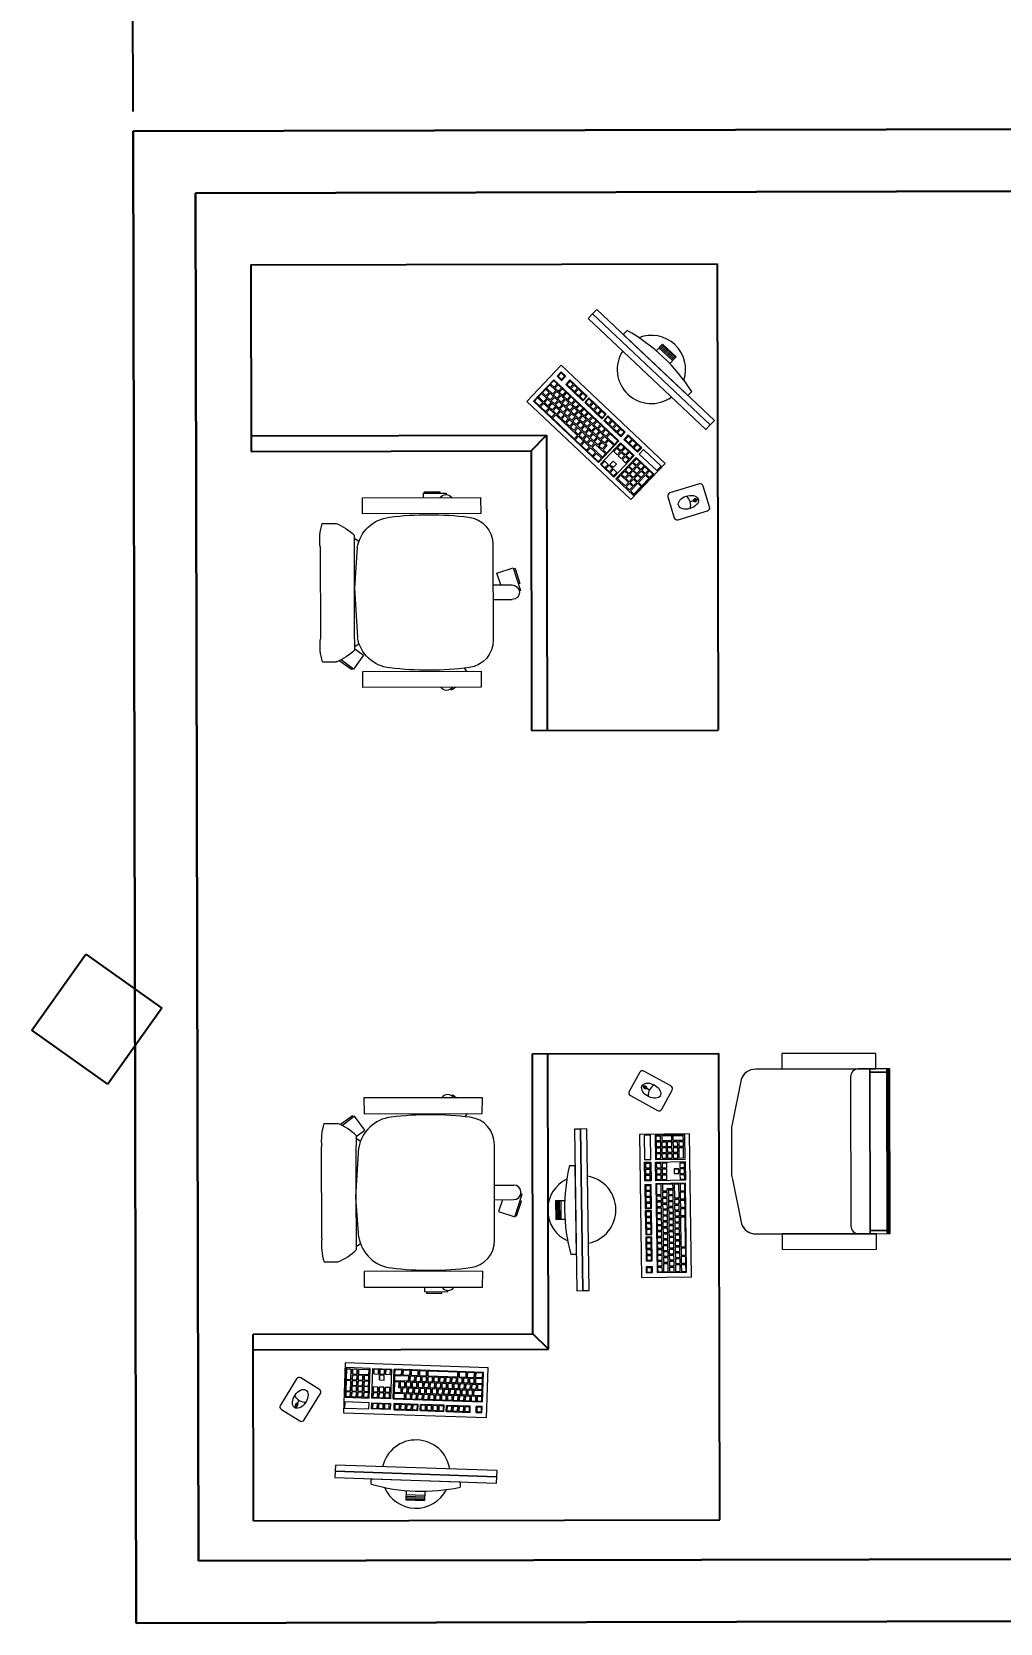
# Model space of a CAD drawing. Header units: metres. Extents: x 141303 to 146299, y 125960 to 127091.
# Drawn here: x 144890.85 to 144893.96, y 126062.85 to 126067.97 of the extents above; entities that cross this region are included whole.
import ezdxf

# ---------------------------------------------------------------- set-up
doc = ezdxf.new("R2010")
doc.units = ezdxf.units.M
doc.header["$MEASUREMENT"] = 0
doc.layers.add('DIMENSION', color=50, linetype='Continuous')
doc.layers.add('FURNITURE', color=6, linetype='Continuous')
doc.layers.add('new column', color=4, linetype='Continuous', lineweight=25)
doc.layers.add('NVMI_WALL', color=7, linetype='Continuous', lineweight=30)
doc.layers.get('0').off()
doc.styles.get("Standard").update_dxf_attribs({"font": 'arial.ttf'})
doc.dimstyles.get("Standard").update_dxf_attribs({"dimtxt": 0.18, "dimasz": 0.18, "dimexe": 0.18, "dimexo": 0.0625, "dimgap": 0.09, "dimtad": 0, "dimtih": 1, "dimtoh": 1, "dimdec": 4, "dimzin": 0, "dimdsep": 46, "dimtxsty": 'Standard', "dimcen": 0.09, "dimadec": 0, "dimazin": 0, "dimtfac": 1, "dimtdec": 4, "dimtofl": 0, "dimtmove": 0, "dimatfit": 3, "dimfxl": 1, "dimtolj": 1, "dimtzin": 0, "dimarcsym": 0})

# ---------------------------------------------------------------- blocks, each defined once
blk = doc.blocks.new('C03_MOB-EQUIP HOSP MI-CG$0$006_URGENCIAS & TOCOCIRUGÍA$0$MOB32')
at = {"lineweight": 0}
for p, q in [((494695.8746, 2134831.1346, 0.0432), (494695.874, 2134831.0838, 0.0432)), ((494696.2546, 2134831.1345, 0.0432), (494695.8746, 2134831.1346, 0.0432)), ((494696.2546, 2134831.0837, 0.0432), (494696.2546, 2134831.1345, 0.0432)), ((494695.874, 2134831.0838, 0.0432), (494696.2546, 2134831.0837, 0.0432)), ((494695.8356, 2134830.9834, 0.0432), (494695.8354, 2134830.6768, 0.0432)), ((494696.2718, 2134830.9747, 0.0432), (494696.2811, 2134830.8444, 0.0432)), ((494696.2811, 2134830.8444, 0.0432), (494696.2717, 2134830.6851, 0.0432)), ((494695.8743, 2134830.5762, 0.0432), (494695.8737, 2134830.5254, 0.0432)), ((494696.2544, 2134830.576, 0.0432), (494695.8743, 2134830.5762, 0.0432)), ((494696.2544, 2134830.5252, 0.0432), (494696.2544, 2134830.576, 0.0432)), ((494695.8737, 2134830.5254, 0.0432), (494696.2544, 2134830.5252, 0.0432))]:
    blk.add_line(p, q, dxfattribs=at)
at = {"lineweight": 0, "ltscale": 15}
for p, q in [((494695.9857, 2134831.149, 0.0432), (494695.9857, 2134831.145, 0.0432)), ((494696.0597, 2134831.149, 0.0432), (494695.9857, 2134831.149, 0.0432)), ((494696.0052, 2134831.154, 0.0432), (494696.0052, 2134831.149, 0.0432)), ((494696.0552, 2134831.154, 0.0432), (494696.0052, 2134831.154, 0.0432)), ((494696.0552, 2134831.149, 0.0432), (494696.0552, 2134831.154, 0.0432)), ((494696.0597, 2134831.149, 0.0432), (494696.0597, 2134831.1346, 0.0432)), ((494696.384, 2134831.0525, 0.0432), (494696.3391, 2134831.0526, 0.0432)), ((494696.2666, 2134830.9942, 0.0432), (494696.2804, 2134831.0043, 0.0432)), ((494696.3909, 2134830.9777, 0.0432), (494696.3908, 2134830.6819, 0.0432)), ((494695.7705, 2134830.9089, 0.0432), (494695.7468, 2134830.8359, 0.0432)), ((494695.7644, 2134830.9063, 0.0432), (494695.7489, 2134830.8587, 0.0432)), ((494695.7644, 2134830.9063, 0.0432), (494695.7691, 2134830.9047, 0.0432)), ((494695.8228, 2134830.8919, 0.0432), (494695.7705, 2134830.9089, 0.0432)), ((494695.8103, 2134830.8536, 0.0432), (494695.8228, 2134830.8919, 0.0432)), ((494695.7468, 2134830.8359, 0.0432), (494695.7507, 2134830.8348, 0.0432)), ((494695.7489, 2134830.8587, 0.0432), (494695.7537, 2134830.8571, 0.0432)), ((494695.8355, 2134830.8536, 0.0432), (494695.7738, 2134830.8536, 0.0432)), ((494695.8355, 2134830.8066, 0.0432), (494695.7737, 2134830.8066, 0.0432)), ((494696.2802, 2134830.6489, 0.0432), (494696.2522, 2134830.6285, 0.0432)), ((494696.2522, 2134830.6285, 0.0432), (494696.2845, 2134830.584, 0.0432)), ((494696.2664, 2134830.6655, 0.0432), (494696.2802, 2134830.6555, 0.0432)), ((494695.9288, 2134830.5864, 0.0432), (494695.9214, 2134830.5762, 0.0432)), ((494696.2845, 2134830.584, 0.0432), (494696.3236, 2134830.6141, 0.0432)), ((494696.288, 2134830.5867, 0.0432), (494696.291, 2134830.5826, 0.0432)), ((494696.291, 2134830.5826, 0.0432), (494696.3314, 2134830.6119, 0.0432)), ((494696.3837, 2134830.6071, 0.0432), (494696.3389, 2134830.6071, 0.0432)), ((494695.9692, 2134830.5163, 0.0432), (494695.9568, 2134830.5253, 0.0432)), ((494695.9716, 2134830.5195, 0.0432), (494695.9692, 2134830.5163, 0.0432))]:
    blk.add_line(p, q, dxfattribs=at)
for centre, radius, start, end in [((494695.9857, 2134831.1215, 0.0432), 0.0235, 33.8153, 146.1313), ((494696.4031, 2134830.8906, 0.0432), 0.1742, 111.5435, 134.8297), ((494696.2056, 2134830.9982, 0.0432), 0.1865, 353.6723, 16.9392), ((494676.0509, 2134830.8393, 0.0432), 20.2301, 359.4516, 0.49507), ((494695.7738, 2134830.8301, 0.0432), 0.0235, 89.9733, 269.9733), ((494696.2058, 2134830.6615, 0.0432), 0.1861, 342.9918, 6.275), ((494696.403, 2134830.7691, 0.0432), 0.1742, 225.1169, 248.4032), ((494695.9854, 2134830.5385, 0.0432), 0.0235, 214.0889, 325.8578)]:
    blk.add_arc(centre, radius, start, end, dxfattribs=at)
at = {"lineweight": 0}
for centre, radius, start, end in [((494696.0426, 2134830.0725, 0.0432), 1.0077, 82.874, 97.3738), ((494695.9235, 2134830.9845, 0.0432), 0.0879, 96.6385, 180.7086), ((494696.1542, 2134830.9536, 0.0432), 0.1195, 10.1305, 83.5543), ((494695.9233, 2134830.6756, 0.0432), 0.0879, 179.238, 263.3082), ((494696.1541, 2134830.7062, 0.0432), 0.1195, 276.3923, 349.8161), ((494696.0433, 2134831.5875, 0.0432), 1.0077, 262.5729, 277.0726)]:
    blk.add_arc(centre, radius, start, end, dxfattribs=at)
blk = doc.blocks.new('C03_MOB-EQUIP HOSP MI-CG$0$006_URGENCIAS & TOCOCIRUGÍA$0$016_GOBIERNO$0$GOBIERNO_ V05 - 2205 29$0$02.-PLANTA BAJA GENERAL$0$XR-PLANTA BAJA$0$18360311')
at = {"lineweight": 0}
blk.add_lwpolyline([(-0.265, -0.0447), (-0.315, -0.0447), (-0.315, -0.3475), (-0.265, -0.3475), (-0.265, -0.4317, 0.153193), (-0.256, -0.4602, 0.153193), (-0.2324, -0.4786), (-0.0884, -0.5069, 0.044367), (-0.0799, -0.5092, 0.044367), (-0.071, -0.51), (0.071, -0.51, 0.044367), (0.0799, -0.5092, 0.044367), (0.0884, -0.5069), (0.2324, -0.4786), (0.2324, -0.4786, 0.109125), (0.2505, -0.4669, 0.197851), (0.265, -0.4317), (0.265, -0.3475), (0.315, -0.3475), (0.315, -0.0447), (0.265, -0.0447), (0.265, 0), (-0.265, 0), (-0.265, -0.0447)], format="xyb", dxfattribs=at)
for points in [[(0.265, 0), (-0.265, 0), (-0.265, -0.005), (0.265, -0.005)], [(-0.265, -0.0645), (-0.265, -0.0447), (-0.315, -0.0447), (-0.315, -0.3475), (-0.265, -0.3475)], [(0.265, -0.005), (-0.265, -0.005), (-0.265, -0.01), (-0.255, -0.01), (0.255, -0.01), (0.265, -0.01)], [(-0.255, -0.01), (-0.265, -0.01), (-0.265, -0.0645), (-0.255, -0.0645)], [(0.255, -0.01), (-0.255, -0.01), (-0.255, -0.0645), (0.255, -0.0645)], [(0.265, -0.01), (0.255, -0.01), (0.255, -0.0645), (0.265, -0.0645), (0.265, -0.0645), (0.265, -0.0447)], [(0.315, -0.0447), (0.265, -0.0447), (0.265, -0.3475), (0.315, -0.3475)]]:
    blk.add_lwpolyline(points, close=True, dxfattribs=at)
for points in [[(0.265, -0.0447), (0.265, -0.01), (-0.265, -0.01), (-0.265, -0.0645), (-0.265, -0.3475), (-0.265, -0.3475), (-0.265, -0.4317, 0.313749), (-0.2324, -0.4786), (-0.0884, -0.5069, 0.08891), (-0.071, -0.51), (0.071, -0.51, 0.08891), (0.0884, -0.5069), (0.2324, -0.4786, 0.313749), (0.265, -0.4317), (0.265, -0.3475), (0.265, -0.3475)], [(0.265, -0.1012), (0.265, -0.0645), (-0.265, -0.0645), (-0.265, -0.1012, 0.414214), (-0.24, -0.1262), (0.24, -0.1262, 0.414213)]]:
    blk.add_lwpolyline(points, format="xyb", close=True, dxfattribs=at)
blk = doc.blocks.new('C03_MOB-EQUIP HOSP MI-CG$0$DESK 1.50 X 1.50')
for points in [[(252.4956, -575.3548), (253.9956, -575.3548)], [(252.4956, -575.3548), (252.4956, -575.9548)], [(253.9956, -575.3548), (253.9956, -576.8548)], [(252.4956, -575.9048), (253.4456, -575.9048)], [(253.3956, -575.9548), (253.4456, -575.9048)], [(253.4456, -575.9048), (253.4456, -576.8548)], [(252.4956, -575.9548), (253.3956, -575.9548)], [(253.3956, -575.9548), (253.3956, -576.8548)], [(253.3956, -576.8548), (253.9956, -576.8548)]]:
    blk.add_lwpolyline(points)
blk = doc.blocks.new('C07_MOB-C.EXT Y FARMACIA$0$01.TLAT_TRIAGE - 06$0$02.COV_LNDV_MONTAJE - 00$0$Mob  -  PC 02')
at = {"lineweight": 0}
for p, q in [((0.2203, 0.4592), (-0.2397, 0.4592)), ((-0.2397, 0.4592), (-0.2397, 0.2992)), ((-0.1587, 0.4442), (-0.2366, 0.4442)), ((-0.2366, 0.4442), (-0.2366, 0.3492)), ((-0.2195, 0.4397), (-0.2345, 0.4397)), ((-0.2345, 0.4397), (-0.2345, 0.4062)), ((-0.2345, 0.4062), (-0.2345, 0.4397)), ((-0.2195, 0.4062), (-0.2195, 0.4397)), ((-0.2003, 0.4397), (-0.2153, 0.4397)), ((-0.2153, 0.4397), (-0.2153, 0.4247)), ((-0.2153, 0.4247), (-0.2153, 0.4397)), ((-0.2153, 0.4247), (-0.2003, 0.4247)), ((-0.2003, 0.4212), (-0.2153, 0.4212)), ((-0.2153, 0.4212), (-0.2153, 0.4062)), ((-0.2153, 0.4062), (-0.2153, 0.4212)), ((-0.2003, 0.4247), (-0.2003, 0.4397)), ((-0.2003, 0.4062), (-0.2003, 0.4212)), ((-0.1621, 0.4397), (-0.1962, 0.4397)), ((-0.1962, 0.4397), (-0.1962, 0.4247)), ((-0.1962, 0.4247), (-0.1962, 0.4397)), ((-0.1962, 0.4247), (-0.1621, 0.4247)), ((-0.1812, 0.4212), (-0.1962, 0.4212)), ((-0.1962, 0.4212), (-0.1962, 0.4062)), ((-0.1962, 0.4062), (-0.1962, 0.4212)), ((-0.1812, 0.4062), (-0.1812, 0.4212)), ((-0.1621, 0.4212), (-0.1771, 0.4212)), ((-0.1771, 0.4212), (-0.1771, 0.4062)), ((-0.1771, 0.4062), (-0.1771, 0.4212)), ((-0.1621, 0.4247), (-0.1621, 0.4397)), ((-0.1621, 0.4062), (-0.1621, 0.4212)), ((-0.1587, 0.3492), (-0.1587, 0.4442)), ((-0.1502, 0.3492), (-0.1502, 0.4442)), ((-0.1502, 0.4442), (-0.0902, 0.4442)), ((-0.1318, 0.4422), (-0.1468, 0.4422)), ((-0.1468, 0.4422), (-0.1468, 0.4272)), ((-0.1468, 0.4272), (-0.1468, 0.4422)), ((-0.1468, 0.4272), (-0.1318, 0.4272)), ((-0.1318, 0.4272), (-0.1318, 0.4422)), ((-0.1127, 0.4422), (-0.1277, 0.4422)), ((-0.1277, 0.4422), (-0.1277, 0.4272)), ((-0.1277, 0.4272), (-0.1277, 0.4422)), ((-0.1277, 0.4272), (-0.1127, 0.4272)), ((-0.1127, 0.4237), (-0.1277, 0.4237)), ((-0.1277, 0.4237), (-0.1277, 0.4087)), ((-0.1277, 0.4087), (-0.1277, 0.4237)), ((-0.1127, 0.4272), (-0.1127, 0.4422)), ((-0.1127, 0.4087), (-0.1127, 0.4237)), ((-0.0936, 0.4422), (-0.1086, 0.4422)), ((-0.1086, 0.4422), (-0.1086, 0.4272)), ((-0.1086, 0.4272), (-0.1086, 0.4422)), ((-0.1086, 0.4272), (-0.0936, 0.4272)), ((-0.0936, 0.4272), (-0.0936, 0.4422)), ((-0.0902, 0.4442), (-0.0902, 0.3492)), ((-0.0817, 0.3492), (-0.0817, 0.4442)), ((0.2053, 0.4442), (-0.0817, 0.4442)), ((-0.0571, 0.4422), (-0.0796, 0.4422)), ((-0.0796, 0.4422), (-0.0796, 0.4272)), ((-0.0796, 0.4272), (-0.0796, 0.4422)), ((-0.0796, 0.4272), (-0.0571, 0.4272)), ((-0.0339, 0.4235), (-0.0796, 0.4235)), ((-0.0796, 0.4235), (-0.0796, 0.4085)), ((-0.0796, 0.4085), (-0.0796, 0.4235)), ((-0.0571, 0.4272), (-0.0571, 0.4422)), ((-0.0305, 0.4422), (-0.053, 0.4422)), ((-0.053, 0.4422), (-0.053, 0.4272)), ((-0.053, 0.4272), (-0.053, 0.4422)), ((-0.053, 0.4272), (-0.0305, 0.4272)), ((-0.0339, 0.4085), (-0.0339, 0.4235)), ((-0.0305, 0.4272), (-0.0305, 0.4422)), ((-0.0147, 0.4235), (-0.0297, 0.4235)), ((-0.0297, 0.4235), (-0.0297, 0.4085)), ((-0.0297, 0.4085), (-0.0297, 0.4235)), ((-0.0039, 0.4422), (-0.0264, 0.4422)), ((-0.0264, 0.4422), (-0.0264, 0.4272)), ((-0.0264, 0.4272), (-0.0264, 0.4422)), ((-0.0264, 0.4272), (-0.0039, 0.4272)), ((-0.0147, 0.4085), (-0.0147, 0.4235)), ((0.0044, 0.4235), (-0.0106, 0.4235)), ((-0.0106, 0.4235), (-0.0106, 0.4085)), ((-0.0106, 0.4085), (-0.0106, 0.4235)), ((-0.0039, 0.4272), (-0.0039, 0.4422)), ((0.0228, 0.4422), (0.0003, 0.4422)), ((0.0003, 0.4422), (0.0003, 0.4272)), ((0.0003, 0.4272), (0.0003, 0.4422)), ((0.0003, 0.4272), (0.0228, 0.4272)), ((0.0044, 0.4085), (0.0044, 0.4235)), ((0.0235, 0.4235), (0.0085, 0.4235)), ((0.0085, 0.4235), (0.0085, 0.4085)), ((0.0085, 0.4085), (0.0085, 0.4235)), ((0.0228, 0.4272), (0.0228, 0.4422)), ((0.0235, 0.4085), (0.0235, 0.4235)), ((0.1233, 0.4422), (0.0269, 0.4422)), ((0.0269, 0.4422), (0.0269, 0.4272)), ((0.0269, 0.4272), (0.0269, 0.4422)), ((0.0269, 0.4272), (0.1233, 0.4272)), ((0.0427, 0.4235), (0.0277, 0.4235)), ((0.0277, 0.4235), (0.0277, 0.4085)), ((0.0277, 0.4085), (0.0277, 0.4235)), ((0.0427, 0.4085), (0.0427, 0.4235)), ((0.0618, 0.4235), (0.0468, 0.4235)), ((0.0468, 0.4235), (0.0468, 0.4085)), ((0.0468, 0.4085), (0.0468, 0.4235)), ((0.0618, 0.4085), (0.0618, 0.4235)), ((0.0809, 0.4235), (0.0659, 0.4235)), ((0.0659, 0.4235), (0.0659, 0.4085)), ((0.0659, 0.4085), (0.0659, 0.4235)), ((0.0809, 0.4085), (0.0809, 0.4235)), ((0.1001, 0.4235), (0.0851, 0.4235)), ((0.0851, 0.4235), (0.0851, 0.4085)), ((0.0851, 0.4085), (0.0851, 0.4235)), ((0.1001, 0.4085), (0.1001, 0.4235)), ((0.1192, 0.4235), (0.1042, 0.4235)), ((0.1042, 0.4235), (0.1042, 0.4085)), ((0.1042, 0.4085), (0.1042, 0.4235)), ((0.1192, 0.4085), (0.1192, 0.4235)), ((0.1233, 0.4272), (0.1233, 0.4422)), ((0.1383, 0.4235), (0.1233, 0.4235)), ((0.1233, 0.4235), (0.1233, 0.4085)), ((0.1233, 0.4085), (0.1233, 0.4235)), ((0.15, 0.4422), (0.1275, 0.4422)), ((0.1275, 0.4422), (0.1275, 0.4272)), ((0.1275, 0.4272), (0.1275, 0.4422)), ((0.1275, 0.4272), (0.15, 0.4272)), ((0.1383, 0.4085), (0.1383, 0.4235)), ((0.1575, 0.4235), (0.1425, 0.4235)), ((0.1425, 0.4235), (0.1425, 0.4085)), ((0.1425, 0.4085), (0.1425, 0.4235)), ((0.15, 0.4272), (0.15, 0.4422)), ((0.1766, 0.4422), (0.1541, 0.4422)), ((0.1541, 0.4422), (0.1541, 0.4272)), ((0.1541, 0.4272), (0.1541, 0.4422)), ((0.1541, 0.4272), (0.1766, 0.4272)), ((0.1575, 0.4085), (0.1575, 0.4235)), ((0.1766, 0.4235), (0.1616, 0.4235)), ((0.1616, 0.4235), (0.1616, 0.4085)), ((0.1616, 0.4085), (0.1616, 0.4235)), ((0.1766, 0.4272), (0.1766, 0.4422)), ((0.1766, 0.4085), (0.1766, 0.4235)), ((0.2032, 0.4422), (0.1807, 0.4422)), ((0.1807, 0.4422), (0.1807, 0.4272)), ((0.1807, 0.4272), (0.1807, 0.4422)), ((0.1807, 0.4272), (0.2032, 0.4272)), ((0.2032, 0.4235), (0.1807, 0.4235)), ((0.1807, 0.4235), (0.1807, 0.4085)), ((0.1807, 0.4085), (0.1807, 0.4235)), ((0.2032, 0.4272), (0.2032, 0.4422)), ((0.2032, 0.4085), (0.2032, 0.4235)), ((0.2053, 0.3492), (0.2053, 0.4442)), ((0.2203, 0.2992), (0.2203, 0.4592)), ((-0.3944, 0.4024), (-0.4434, 0.3162)), ((-0.3937, 0.3555), (-0.3896, 0.3601)), ((-0.3896, 0.3601), (-0.3852, 0.3639)), ((-0.3852, 0.3639), (-0.3806, 0.3667)), ((-0.3198, 0.3715), (-0.3808, 0.4062)), ((-0.3806, 0.3667), (-0.3759, 0.3686)), ((-0.3759, 0.3686), (-0.3714, 0.3694)), ((-0.3714, 0.3694), (-0.3673, 0.3691)), ((-0.3673, 0.3691), (-0.3635, 0.3676)), ((-0.3635, 0.3676), (-0.3604, 0.3652)), ((-0.3604, 0.3652), (-0.358, 0.3617)), ((-0.358, 0.3617), (-0.3564, 0.3575)), ((-0.2345, 0.4062), (-0.2195, 0.4062)), ((-0.2195, 0.4027), (-0.2345, 0.4027)), ((-0.2345, 0.4027), (-0.2345, 0.3702)), ((-0.2345, 0.3702), (-0.2345, 0.4027)), ((-0.2345, 0.3702), (-0.2195, 0.3702)), ((-0.2195, 0.3667), (-0.2345, 0.3667)), ((-0.2345, 0.3667), (-0.2345, 0.3517)), ((-0.2345, 0.3517), (-0.2345, 0.3667)), ((-0.2195, 0.3702), (-0.2195, 0.4027)), ((-0.2195, 0.3517), (-0.2195, 0.3667)), ((-0.2153, 0.4062), (-0.2003, 0.4062)), ((-0.2003, 0.4027), (-0.2153, 0.4027)), ((-0.2153, 0.4027), (-0.2153, 0.3877)), ((-0.2153, 0.3877), (-0.2153, 0.4027)), ((-0.2153, 0.3877), (-0.2003, 0.3877)), ((-0.2003, 0.3852), (-0.2153, 0.3852)), ((-0.2153, 0.3852), (-0.2153, 0.3702)), ((-0.2153, 0.3702), (-0.2153, 0.3852)), ((-0.2153, 0.3702), (-0.2003, 0.3702)), ((-0.2003, 0.3667), (-0.2153, 0.3667)), ((-0.2153, 0.3667), (-0.2153, 0.3517)), ((-0.2153, 0.3517), (-0.2153, 0.3667)), ((-0.2003, 0.3877), (-0.2003, 0.4027)), ((-0.2003, 0.3702), (-0.2003, 0.3852)), ((-0.2003, 0.3517), (-0.2003, 0.3667)), ((-0.1962, 0.4062), (-0.1812, 0.4062)), ((-0.1812, 0.4027), (-0.1962, 0.4027)), ((-0.1962, 0.4027), (-0.1962, 0.3877)), ((-0.1962, 0.3877), (-0.1962, 0.4027)), ((-0.1962, 0.3877), (-0.1812, 0.3877)), ((-0.1812, 0.3852), (-0.1962, 0.3852)), ((-0.1962, 0.3852), (-0.1962, 0.3702)), ((-0.1962, 0.3702), (-0.1962, 0.3852)), ((-0.1962, 0.3702), (-0.1812, 0.3702)), ((-0.1812, 0.3667), (-0.1962, 0.3667)), ((-0.1962, 0.3667), (-0.1962, 0.3517)), ((-0.1962, 0.3517), (-0.1962, 0.3667)), ((-0.1812, 0.3877), (-0.1812, 0.4027)), ((-0.1812, 0.3702), (-0.1812, 0.3852)), ((-0.1812, 0.3517), (-0.1812, 0.3667)), ((-0.1771, 0.4062), (-0.1621, 0.4062)), ((-0.1621, 0.4027), (-0.1771, 0.4027)), ((-0.1771, 0.4027), (-0.1771, 0.3877)), ((-0.1771, 0.3877), (-0.1771, 0.4027)), ((-0.1771, 0.3877), (-0.1621, 0.3877)), ((-0.1621, 0.3852), (-0.1771, 0.3852)), ((-0.1771, 0.3852), (-0.1771, 0.3702)), ((-0.1771, 0.3702), (-0.1771, 0.3852)), ((-0.1771, 0.3702), (-0.1621, 0.3702)), ((-0.1621, 0.3667), (-0.1771, 0.3667)), ((-0.1771, 0.3667), (-0.1771, 0.3517)), ((-0.1771, 0.3517), (-0.1771, 0.3667)), ((-0.1621, 0.3877), (-0.1621, 0.4027)), ((-0.1621, 0.3702), (-0.1621, 0.3852)), ((-0.1621, 0.3517), (-0.1621, 0.3667)), ((-0.1318, 0.3852), (-0.1468, 0.3852)), ((-0.1468, 0.3852), (-0.1468, 0.3702)), ((-0.1468, 0.3702), (-0.1468, 0.3852)), ((-0.1468, 0.3702), (-0.1318, 0.3702)), ((-0.1318, 0.3667), (-0.1468, 0.3667)), ((-0.1468, 0.3667), (-0.1468, 0.3517)), ((-0.1468, 0.3517), (-0.1468, 0.3667)), ((-0.1318, 0.3702), (-0.1318, 0.3852)), ((-0.1318, 0.3517), (-0.1318, 0.3667)), ((-0.1277, 0.4087), (-0.1127, 0.4087)), ((-0.1127, 0.3852), (-0.1277, 0.3852)), ((-0.1277, 0.3852), (-0.1277, 0.3702)), ((-0.1277, 0.3702), (-0.1277, 0.3852)), ((-0.1277, 0.3702), (-0.1127, 0.3702)), ((-0.1127, 0.3667), (-0.1277, 0.3667)), ((-0.1277, 0.3667), (-0.1277, 0.3517)), ((-0.1277, 0.3517), (-0.1277, 0.3667)), ((-0.1127, 0.3702), (-0.1127, 0.3852)), ((-0.1127, 0.3517), (-0.1127, 0.3667)), ((-0.0936, 0.3852), (-0.1086, 0.3852)), ((-0.1086, 0.3852), (-0.1086, 0.3702)), ((-0.1086, 0.3702), (-0.1086, 0.3852)), ((-0.1086, 0.3702), (-0.0936, 0.3702)), ((-0.0936, 0.3667), (-0.1086, 0.3667)), ((-0.1086, 0.3667), (-0.1086, 0.3517)), ((-0.1086, 0.3517), (-0.1086, 0.3667)), ((-0.0936, 0.3702), (-0.0936, 0.3852)), ((-0.0936, 0.3517), (-0.0936, 0.3667)), ((-0.0647, 0.4043), (-0.0797, 0.4043)), ((-0.0797, 0.4043), (-0.0796, 0.3702)), ((-0.0796, 0.3702), (-0.0797, 0.4043)), ((-0.0796, 0.4085), (-0.0339, 0.4085)), ((-0.0796, 0.3702), (-0.0571, 0.3702)), ((-0.0455, 0.3662), (-0.0796, 0.3662)), ((-0.0796, 0.3662), (-0.0796, 0.3512)), ((-0.0796, 0.3512), (-0.0796, 0.3662)), ((-0.0647, 0.3852), (-0.0647, 0.4043)), ((-0.0571, 0.3852), (-0.0647, 0.3852)), ((-0.0455, 0.4043), (-0.0605, 0.4043)), ((-0.0605, 0.4043), (-0.0605, 0.3893)), ((-0.0605, 0.3893), (-0.0605, 0.4043)), ((-0.0605, 0.3893), (-0.0455, 0.3893)), ((-0.0571, 0.3702), (-0.0571, 0.3852)), ((-0.038, 0.3852), (-0.053, 0.3852)), ((-0.053, 0.3852), (-0.053, 0.3702)), ((-0.053, 0.3702), (-0.053, 0.3852)), ((-0.053, 0.3702), (-0.038, 0.3702)), ((-0.0455, 0.3893), (-0.0455, 0.4043)), ((-0.0455, 0.3512), (-0.0455, 0.3662)), ((-0.0264, 0.4043), (-0.0414, 0.4043)), ((-0.0414, 0.4043), (-0.0414, 0.3893)), ((-0.0414, 0.3893), (-0.0414, 0.4043)), ((-0.0414, 0.3893), (-0.0264, 0.3893)), ((-0.0264, 0.3662), (-0.0414, 0.3662)), ((-0.0414, 0.3662), (-0.0414, 0.3512)), ((-0.0414, 0.3512), (-0.0414, 0.3662)), ((-0.038, 0.3702), (-0.038, 0.3852)), ((-0.0189, 0.3852), (-0.0339, 0.3852)), ((-0.0339, 0.3852), (-0.0339, 0.3702)), ((-0.0339, 0.3702), (-0.0339, 0.3852)), ((-0.0339, 0.3702), (-0.0189, 0.3702)), ((-0.0297, 0.4085), (-0.0147, 0.4085)), ((-0.0264, 0.3893), (-0.0264, 0.4043)), ((-0.0264, 0.3512), (-0.0264, 0.3662)), ((-0.0073, 0.4043), (-0.0223, 0.4043)), ((-0.0223, 0.4043), (-0.0223, 0.3893)), ((-0.0223, 0.3893), (-0.0223, 0.4043)), ((-0.0223, 0.3893), (-0.0073, 0.3893)), ((-0.0072, 0.3662), (-0.0222, 0.3662)), ((-0.0222, 0.3662), (-0.0222, 0.3512)), ((-0.0222, 0.3512), (-0.0222, 0.3662)), ((-0.0189, 0.3702), (-0.0189, 0.3852)), ((0.0003, 0.3852), (-0.0147, 0.3852)), ((-0.0147, 0.3852), (-0.0147, 0.3702)), ((-0.0147, 0.3702), (-0.0147, 0.3852)), ((-0.0147, 0.3702), (0.0003, 0.3702)), ((-0.0106, 0.4085), (0.0044, 0.4085)), ((-0.0073, 0.3893), (-0.0073, 0.4043)), ((-0.0072, 0.3512), (-0.0072, 0.3662)), ((0.0119, 0.4043), (-0.0031, 0.4043)), ((-0.0031, 0.4043), (-0.0031, 0.3893)), ((-0.0031, 0.3893), (-0.0031, 0.4043)), ((-0.0031, 0.3893), (0.0119, 0.3893)), ((0.0119, 0.3662), (-0.0031, 0.3662)), ((-0.0031, 0.3662), (-0.0031, 0.3512)), ((-0.0031, 0.3512), (-0.0031, 0.3662)), ((0.0003, 0.3702), (0.0003, 0.3852)), ((0.0194, 0.3852), (0.0044, 0.3852)), ((0.0044, 0.3852), (0.0044, 0.3702)), ((0.0044, 0.3702), (0.0044, 0.3852)), ((0.0044, 0.3702), (0.0194, 0.3702)), ((0.0085, 0.4085), (0.0235, 0.4085)), ((0.0119, 0.3893), (0.0119, 0.4043)), ((0.0119, 0.3512), (0.0119, 0.3662)), ((0.031, 0.4043), (0.016, 0.4043)), ((0.016, 0.4043), (0.016, 0.3893)), ((0.016, 0.3893), (0.016, 0.4043)), ((0.016, 0.3893), (0.031, 0.3893)), ((0.031, 0.3662), (0.016, 0.3662)), ((0.016, 0.3662), (0.016, 0.3512)), ((0.016, 0.3512), (0.016, 0.3662)), ((0.0194, 0.3702), (0.0194, 0.3852)), ((0.0385, 0.3852), (0.0235, 0.3852)), ((0.0235, 0.3852), (0.0235, 0.3702)), ((0.0235, 0.3702), (0.0235, 0.3852)), ((0.0235, 0.3702), (0.0385, 0.3702)), ((0.0277, 0.4085), (0.0427, 0.4085)), ((0.031, 0.3893), (0.031, 0.4043)), ((0.031, 0.3512), (0.031, 0.3662)), ((0.0501, 0.4043), (0.0351, 0.4043)), ((0.0351, 0.4043), (0.0351, 0.3893)), ((0.0351, 0.3893), (0.0351, 0.4043)), ((0.0351, 0.3893), (0.0501, 0.3893)), ((0.0502, 0.3662), (0.0352, 0.3662)), ((0.0352, 0.3662), (0.0352, 0.3512)), ((0.0352, 0.3512), (0.0352, 0.3662)), ((0.0385, 0.3702), (0.0385, 0.3852)), ((0.0577, 0.3852), (0.0427, 0.3852)), ((0.0427, 0.3852), (0.0427, 0.3702)), ((0.0427, 0.3702), (0.0427, 0.3852)), ((0.0427, 0.3702), (0.0577, 0.3702)), ((0.0468, 0.4085), (0.0618, 0.4085)), ((0.0501, 0.3893), (0.0501, 0.4043)), ((0.0502, 0.3512), (0.0502, 0.3662)), ((0.0693, 0.4043), (0.0543, 0.4043)), ((0.0543, 0.4043), (0.0543, 0.3893)), ((0.0543, 0.3893), (0.0543, 0.4043)), ((0.0543, 0.3893), (0.0693, 0.3893)), ((0.0693, 0.3662), (0.0543, 0.3662)), ((0.0543, 0.3662), (0.0543, 0.3512)), ((0.0543, 0.3512), (0.0543, 0.3662)), ((0.0577, 0.3702), (0.0577, 0.3852)), ((0.0768, 0.3852), (0.0618, 0.3852)), ((0.0618, 0.3852), (0.0618, 0.3702)), ((0.0618, 0.3702), (0.0618, 0.3852)), ((0.0618, 0.3702), (0.0768, 0.3702)), ((0.0659, 0.4085), (0.0809, 0.4085)), ((0.0693, 0.3893), (0.0693, 0.4043)), ((0.0693, 0.3512), (0.0693, 0.3662)), ((0.0884, 0.4043), (0.0734, 0.4043)), ((0.0734, 0.4043), (0.0734, 0.3893)), ((0.0734, 0.3893), (0.0734, 0.4043)), ((0.0734, 0.3893), (0.0884, 0.3893)), ((0.0884, 0.3662), (0.0734, 0.3662)), ((0.0734, 0.3662), (0.0734, 0.3512)), ((0.0734, 0.3512), (0.0734, 0.3662)), ((0.0768, 0.3702), (0.0768, 0.3852)), ((0.0959, 0.3852), (0.0809, 0.3852)), ((0.0809, 0.3852), (0.0809, 0.3702)), ((0.0809, 0.3702), (0.0809, 0.3852)), ((0.0809, 0.3702), (0.0959, 0.3702)), ((0.0851, 0.4085), (0.1001, 0.4085)), ((0.0884, 0.3893), (0.0884, 0.4043)), ((0.0884, 0.3512), (0.0884, 0.3662)), ((0.1075, 0.4043), (0.0925, 0.4043)), ((0.0925, 0.4043), (0.0925, 0.3893)), ((0.0925, 0.3893), (0.0925, 0.4043)), ((0.0925, 0.3893), (0.1075, 0.3893)), ((0.1076, 0.3662), (0.0926, 0.3662)), ((0.0926, 0.3662), (0.0926, 0.3512)), ((0.0926, 0.3512), (0.0926, 0.3662)), ((0.0959, 0.3702), (0.0959, 0.3852)), ((0.1151, 0.3852), (0.1001, 0.3852)), ((0.1001, 0.3852), (0.1001, 0.3702)), ((0.1001, 0.3702), (0.1001, 0.3852)), ((0.1001, 0.3702), (0.1151, 0.3702)), ((0.1042, 0.4085), (0.1192, 0.4085)), ((0.1075, 0.3893), (0.1075, 0.4043)), ((0.1076, 0.3512), (0.1076, 0.3662)), ((0.1267, 0.4043), (0.1117, 0.4043)), ((0.1117, 0.4043), (0.1117, 0.3893)), ((0.1117, 0.3893), (0.1117, 0.4043)), ((0.1117, 0.3893), (0.1267, 0.3893)), ((0.1267, 0.3662), (0.1117, 0.3662)), ((0.1117, 0.3662), (0.1117, 0.3512)), ((0.1117, 0.3512), (0.1117, 0.3662)), ((0.1151, 0.3702), (0.1151, 0.3852)), ((0.1342, 0.3852), (0.1192, 0.3852)), ((0.1192, 0.3852), (0.1192, 0.3702)), ((0.1192, 0.3702), (0.1192, 0.3852)), ((0.1192, 0.3702), (0.1342, 0.3702)), ((0.1233, 0.4085), (0.1383, 0.4085)), ((0.1267, 0.3893), (0.1267, 0.4043)), ((0.1267, 0.3512), (0.1267, 0.3662)), ((0.1458, 0.4043), (0.1308, 0.4043)), ((0.1308, 0.4043), (0.1308, 0.3893)), ((0.1308, 0.3893), (0.1308, 0.4043)), ((0.1308, 0.3893), (0.1458, 0.3893)), ((0.1458, 0.3662), (0.1308, 0.3662)), ((0.1308, 0.3662), (0.1308, 0.3512)), ((0.1308, 0.3512), (0.1308, 0.3662)), ((0.1342, 0.3702), (0.1342, 0.3852)), ((0.1533, 0.3852), (0.1383, 0.3852)), ((0.1383, 0.3852), (0.1383, 0.3702)), ((0.1383, 0.3702), (0.1383, 0.3852)), ((0.1383, 0.3702), (0.1533, 0.3702)), ((0.1425, 0.4085), (0.1575, 0.4085)), ((0.1458, 0.3893), (0.1458, 0.4043)), ((0.1458, 0.3512), (0.1458, 0.3662)), ((0.1649, 0.4043), (0.1499, 0.4043)), ((0.1499, 0.4043), (0.1499, 0.3893)), ((0.1499, 0.3893), (0.1499, 0.4043)), ((0.1499, 0.3893), (0.1649, 0.3893)), ((0.165, 0.3662), (0.15, 0.3662)), ((0.15, 0.3662), (0.15, 0.3512)), ((0.15, 0.3512), (0.15, 0.3662)), ((0.1533, 0.3702), (0.1533, 0.3852)), ((0.1725, 0.3852), (0.1575, 0.3852)), ((0.1575, 0.3852), (0.1575, 0.3702)), ((0.1575, 0.3702), (0.1575, 0.3852)), ((0.1575, 0.3702), (0.1725, 0.3702)), ((0.1616, 0.4085), (0.1766, 0.4085)), ((0.1649, 0.3893), (0.1649, 0.4043)), ((0.165, 0.3512), (0.165, 0.3662)), ((0.1841, 0.4043), (0.1691, 0.4043)), ((0.1691, 0.4043), (0.1691, 0.3893)), ((0.1691, 0.3893), (0.1691, 0.4043)), ((0.1691, 0.3893), (0.1841, 0.3893)), ((0.1841, 0.3662), (0.1691, 0.3662)), ((0.1691, 0.3662), (0.1691, 0.3512)), ((0.1691, 0.3512), (0.1691, 0.3662)), ((0.1725, 0.3702), (0.1725, 0.3852)), ((0.2032, 0.3852), (0.1766, 0.3852)), ((0.1766, 0.3852), (0.1766, 0.3702)), ((0.1766, 0.3702), (0.1766, 0.3852)), ((0.1766, 0.3702), (0.2032, 0.3702)), ((0.1807, 0.4085), (0.2032, 0.4085)), ((0.1841, 0.3893), (0.1841, 0.4043)), ((0.1841, 0.3512), (0.1841, 0.3662)), ((0.2032, 0.4043), (0.1882, 0.4043)), ((0.1882, 0.4043), (0.1882, 0.3893)), ((0.1882, 0.3893), (0.1882, 0.4043)), ((0.1882, 0.3893), (0.2032, 0.3893)), ((0.2032, 0.3662), (0.1882, 0.3662)), ((0.1882, 0.3662), (0.1882, 0.3512)), ((0.1882, 0.3512), (0.1882, 0.3662)), ((0.2032, 0.3893), (0.2032, 0.4043)), ((0.2032, 0.3702), (0.2032, 0.3852)), ((0.2032, 0.3512), (0.2032, 0.3662)), ((-0.4045, 0.3275), (-0.4039, 0.3331)), ((-0.4041, 0.3223), (-0.4045, 0.3275)), ((-0.4029, 0.3177), (-0.4041, 0.3223)), ((-0.4039, 0.3331), (-0.4025, 0.3389)), ((-0.4009, 0.3138), (-0.4029, 0.3177)), ((-0.4025, 0.3389), (-0.4003, 0.3447)), ((-0.3981, 0.3108), (-0.4009, 0.3138)), ((-0.4003, 0.3447), (-0.3973, 0.3503)), ((-0.3947, 0.3089), (-0.3981, 0.3108)), ((-0.3973, 0.3503), (-0.3937, 0.3555)), ((-0.3945, 0.3131), (-0.3964, 0.3097)), ((-0.389, 0.3248), (-0.3953, 0.3136)), ((-0.3953, 0.3136), (-0.3937, 0.3127)), ((-0.3907, 0.308), (-0.3947, 0.3089)), ((-0.3945, 0.3132), (-0.3945, 0.3132)), ((-0.3937, 0.3127), (-0.3873, 0.3239)), ((-0.3864, 0.3082), (-0.3907, 0.308)), ((-0.3873, 0.3239), (-0.389, 0.3248)), ((-0.3881, 0.3243), (-0.3829, 0.3335)), ((-0.3818, 0.3096), (-0.3864, 0.3082)), ((-0.3771, 0.3119), (-0.3818, 0.3096)), ((-0.3726, 0.3153), (-0.3771, 0.3119)), ((-0.3683, 0.3195), (-0.3726, 0.3153)), ((-0.3644, 0.3244), (-0.3683, 0.3195)), ((-0.3651, 0.2717), (-0.3161, 0.3579)), ((-0.3612, 0.3298), (-0.3644, 0.3244)), ((-0.3585, 0.3355), (-0.3612, 0.3298)), ((-0.3567, 0.3413), (-0.3585, 0.3355)), ((-0.3557, 0.3471), (-0.3567, 0.3413)), ((-0.3564, 0.3575), (-0.3556, 0.3525)), ((-0.3556, 0.3525), (-0.3557, 0.3471)), ((-0.2366, 0.3492), (-0.1587, 0.3492)), ((-0.1587, 0.3342), (-0.2366, 0.3342)), ((-0.2366, 0.3342), (-0.2366, 0.3142)), ((-0.2366, 0.3142), (-0.1587, 0.3142)), ((-0.2345, 0.3517), (-0.2195, 0.3517)), ((-0.2153, 0.3517), (-0.2003, 0.3517)), ((-0.1962, 0.3517), (-0.1812, 0.3517)), ((-0.1771, 0.3517), (-0.1621, 0.3517)), ((-0.1587, 0.3142), (-0.1587, 0.3342)), ((-0.0902, 0.3492), (-0.1502, 0.3492)), ((-0.1502, 0.3142), (-0.1502, 0.3342)), ((-0.1502, 0.3342), (-0.0902, 0.3342)), ((-0.0902, 0.3142), (-0.1502, 0.3142)), ((-0.1468, 0.3517), (-0.1318, 0.3517)), ((-0.1318, 0.3317), (-0.1468, 0.3317)), ((-0.1468, 0.3317), (-0.1468, 0.3167)), ((-0.1468, 0.3167), (-0.1468, 0.3317)), ((-0.1468, 0.3167), (-0.1318, 0.3167)), ((-0.1318, 0.3167), (-0.1318, 0.3317)), ((-0.1277, 0.3517), (-0.1127, 0.3517)), ((-0.1127, 0.3317), (-0.1277, 0.3317)), ((-0.1277, 0.3317), (-0.1277, 0.3167)), ((-0.1277, 0.3167), (-0.1277, 0.3317)), ((-0.1277, 0.3167), (-0.1127, 0.3167)), ((-0.1127, 0.3167), (-0.1127, 0.3317)), ((-0.1086, 0.3517), (-0.0936, 0.3517)), ((-0.0936, 0.3317), (-0.1086, 0.3317)), ((-0.1086, 0.3317), (-0.1086, 0.3167)), ((-0.1086, 0.3167), (-0.1086, 0.3317)), ((-0.1086, 0.3167), (-0.0936, 0.3167)), ((-0.0936, 0.3167), (-0.0936, 0.3317)), ((-0.0902, 0.3342), (-0.0902, 0.3142)), ((-0.0817, 0.3492), (0.2053, 0.3492)), ((-0.0796, 0.3512), (-0.0455, 0.3512)), ((-0.0011, 0.3342), (-0.0776, 0.3342)), ((-0.0776, 0.3342), (-0.0776, 0.3142)), ((-0.0776, 0.3142), (-0.0776, 0.3342)), ((-0.0776, 0.3142), (-0.0011, 0.3142)), ((-0.0605, 0.3317), (-0.0755, 0.3317)), ((-0.0755, 0.3317), (-0.0755, 0.3167)), ((-0.0755, 0.3167), (-0.0755, 0.3317)), ((-0.0755, 0.3167), (-0.0605, 0.3167)), ((-0.0605, 0.3167), (-0.0605, 0.3317)), ((-0.0414, 0.3317), (-0.0564, 0.3317)), ((-0.0564, 0.3317), (-0.0564, 0.3167)), ((-0.0564, 0.3167), (-0.0564, 0.3317)), ((-0.0564, 0.3167), (-0.0414, 0.3167)), ((-0.0414, 0.3512), (-0.0264, 0.3512)), ((-0.0414, 0.3167), (-0.0414, 0.3317)), ((-0.0223, 0.3317), (-0.0373, 0.3317)), ((-0.0373, 0.3317), (-0.0373, 0.3167)), ((-0.0373, 0.3167), (-0.0373, 0.3317)), ((-0.0373, 0.3167), (-0.0223, 0.3167)), ((-0.0223, 0.3167), (-0.0223, 0.3317)), ((-0.0222, 0.3512), (-0.0072, 0.3512)), ((-0.0031, 0.3317), (-0.0181, 0.3317)), ((-0.0181, 0.3317), (-0.0181, 0.3167)), ((-0.0181, 0.3167), (-0.0181, 0.3317)), ((-0.0181, 0.3167), (-0.0031, 0.3167)), ((-0.0031, 0.3512), (0.0119, 0.3512)), ((-0.0031, 0.3167), (-0.0031, 0.3317)), ((-0.0011, 0.3142), (-0.0011, 0.3342)), ((0.083, 0.3342), (0.0064, 0.3342)), ((0.0064, 0.3342), (0.0064, 0.3142)), ((0.0064, 0.3142), (0.0064, 0.3342)), ((0.0064, 0.3142), (0.083, 0.3142)), ((0.0235, 0.3317), (0.0085, 0.3317)), ((0.0085, 0.3317), (0.0085, 0.3167)), ((0.0085, 0.3167), (0.0085, 0.3317)), ((0.0085, 0.3167), (0.0235, 0.3167)), ((0.016, 0.3512), (0.031, 0.3512)), ((0.0235, 0.3167), (0.0235, 0.3317)), ((0.0426, 0.3317), (0.0276, 0.3317)), ((0.0276, 0.3317), (0.0276, 0.3167)), ((0.0276, 0.3167), (0.0276, 0.3317)), ((0.0276, 0.3167), (0.0426, 0.3167)), ((0.0352, 0.3512), (0.0502, 0.3512)), ((0.0426, 0.3167), (0.0426, 0.3317)), ((0.0618, 0.3317), (0.0468, 0.3317)), ((0.0468, 0.3317), (0.0468, 0.3167)), ((0.0468, 0.3167), (0.0468, 0.3317)), ((0.0468, 0.3167), (0.0618, 0.3167)), ((0.0543, 0.3512), (0.0693, 0.3512)), ((0.0618, 0.3167), (0.0618, 0.3317)), ((0.0809, 0.3317), (0.0659, 0.3317)), ((0.0659, 0.3317), (0.0659, 0.3167)), ((0.0659, 0.3167), (0.0659, 0.3317)), ((0.0659, 0.3167), (0.0809, 0.3167)), ((0.0734, 0.3512), (0.0884, 0.3512)), ((0.0809, 0.3167), (0.0809, 0.3317)), ((0.083, 0.3142), (0.083, 0.3342)), ((0.167, 0.3342), (0.0905, 0.3342)), ((0.0905, 0.3342), (0.0905, 0.3142)), ((0.0905, 0.3142), (0.0905, 0.3342)), ((0.0905, 0.3142), (0.167, 0.3142)), ((0.1075, 0.3317), (0.0925, 0.3317)), ((0.0925, 0.3317), (0.0925, 0.3167)), ((0.0925, 0.3167), (0.0925, 0.3317)), ((0.0925, 0.3167), (0.1075, 0.3167)), ((0.0926, 0.3512), (0.1076, 0.3512)), ((0.1075, 0.3167), (0.1075, 0.3317)), ((0.1117, 0.3512), (0.1267, 0.3512)), ((0.1267, 0.3317), (0.1117, 0.3317)), ((0.1117, 0.3317), (0.1117, 0.3167)), ((0.1117, 0.3167), (0.1117, 0.3317)), ((0.1117, 0.3167), (0.1267, 0.3167)), ((0.1267, 0.3167), (0.1267, 0.3317)), ((0.1308, 0.3512), (0.1458, 0.3512)), ((0.1458, 0.3317), (0.1308, 0.3317)), ((0.1308, 0.3317), (0.1308, 0.3167)), ((0.1308, 0.3167), (0.1308, 0.3317)), ((0.1308, 0.3167), (0.1458, 0.3167)), ((0.1458, 0.3167), (0.1458, 0.3317)), ((0.1649, 0.3317), (0.1499, 0.3317)), ((0.1499, 0.3317), (0.1499, 0.3167)), ((0.1499, 0.3167), (0.1499, 0.3317)), ((0.1499, 0.3167), (0.1649, 0.3167)), ((0.15, 0.3512), (0.165, 0.3512)), ((0.1649, 0.3167), (0.1649, 0.3317)), ((0.167, 0.3142), (0.167, 0.3342)), ((0.1691, 0.3512), (0.1841, 0.3512)), ((0.2053, 0.3342), (0.1861, 0.3342)), ((0.1861, 0.3342), (0.1861, 0.3142)), ((0.1861, 0.3142), (0.1861, 0.3342)), ((0.1861, 0.3142), (0.2053, 0.3142)), ((0.1882, 0.3512), (0.2032, 0.3512)), ((0.2032, 0.3317), (0.1882, 0.3317)), ((0.1882, 0.3317), (0.1882, 0.3167)), ((0.1882, 0.3167), (0.1882, 0.3317)), ((0.1882, 0.3167), (0.2032, 0.3167)), ((0.2032, 0.3167), (0.2032, 0.3317)), ((0.2053, 0.3142), (0.2053, 0.3342)), ((0.2053, 0.3142), (0.2053, 0.3342)), ((-0.4397, 0.3026), (-0.3788, 0.2679)), ((-0.2397, 0.2992), (0.2203, 0.2992)), ((-0.03, 0.0548), (-0.03, 0.0262)), ((0.03, 0.0548), (0.03, 0.0262)), ((-0.03, 0.0426), (0.03, 0.0426)), ((-0.03, 0.0381), (0.03, 0.0381)), ((-0.03, 0.0335), (0.03, 0.0335)), ((-0.03, 0.0292), (0.03, 0.0292)), ((-0.03, 0.0262), (0.03, 0.0262))]:
    blk.add_line(p, q, dxfattribs=at)
for points in [[(0.26, 0.1298), (-0.26, 0.1298), (-0.26, 0.1098), (0.26, 0.1098)], [(0.26, 0.1098), (-0.26, 0.1098), (-0.26, 0.0898), (0.26, 0.0898)]]:
    blk.add_lwpolyline(points, close=True, dxfattribs=at)
for points in [[(-0.143, 0.0723), (-0.143, 0.0898)], [(-0.143, 0.0898), (0.143, 0.0898)], [(0.143, 0.0898), (0.143, 0.0723)]]:
    blk.add_lwpolyline(points, dxfattribs=at)
for centre, radius, start, end in [((-0.3857, 0.3975), 0.01, 60.3633, 150.3633), ((-0.3248, 0.3628), 0.01, 330.3633, 60.3633), ((-0.4348, 0.3113), 0.01, 150.3633, 240.3633), ((-0.3636, 0.3676), 0.0392, 208.332, 272.3946), ((-0.388, 0.3168), 0.00805, 97.1124, 203.6142), ((-0.3947, 0.3207), 0.00805, 277.1124, 23.6142), ((-0.3738, 0.2766), 0.01, 240.3633, 330.3633), ((0, 0.1098), 0.1098, 10.4916, 169.5084), ((0, 0.651), 0.5961, 256.1191, 283.881), ((0, 0.1098), 0.1098, 205.0741, 334.9259)]:
    blk.add_arc(centre, radius, start, end, dxfattribs=at)
blk = doc.blocks.new('*D93')
at = {"layer": 'Defpoints', "color": 0, "transparency": 16777216}
for p in [(144891.1699, 126068.884), (144891.1725, 126067.6531), (144905.5725, 126067.6842)]:
    blk.add_point(p, dxfattribs=at)
at = {"layer": 'DIMENSION', "color": 0, "lineweight": -2, "transparency": 16777216}
for p, q in [((144905.5724, 126067.7467), (144905.5694, 126069.0952)), ((144891.1724, 126067.7156), (144891.1695, 126069.064)), ((144891.3499, 126068.8844), (144897.8451, 126068.8985)), ((144905.3898, 126068.9148), (144898.8946, 126068.9007))]:
    blk.add_line(p, q, dxfattribs=at)
at = {"layer": 'DIMENSION', "color": 0, "transparency": 16777216}
for points in [[(144905.3898, 126068.9448), (144905.3899, 126068.8848), (144905.5698, 126068.9152)], [(144891.3498, 126068.9144), (144891.3499, 126068.8544), (144891.1699, 126068.884)]]:
    blk.add_solid(points, dxfattribs=at)
at = {"layer": 'DIMENSION', "color": 0, "transparency": 16777216, "insert": (144898.3698, 126068.8996), "char_height": 0.18, "attachment_point": 5}
blk.add_mtext('\\A1;14.4000', dxfattribs=at)

msp = doc.modelspace()

# ---------------------------------------------------------------- linework, layer by layer
at = {"layer": 'new column'}
for p, q in [((144890.84714, 126064.76053), (144891.02108, 126065.00496)), ((144891.02108, 126065.00496), (144891.26551, 126064.83102)), ((144891.26551, 126064.83102), (144891.09157, 126064.58659)), ((144891.09157, 126064.58659), (144890.84714, 126064.76053))]:
    msp.add_line(p, q, dxfattribs=at)
at = {"layer": 'NVMI_WALL'}
for p, q in [((144891.17253, 126067.65305), (144905.57249, 126067.68421)), ((144891.17253, 126067.65305), (144905.57249, 126067.68421)), ((144891.18291, 126062.85307), (144891.17253, 126067.65305)), ((144891.37296, 126067.45349), (144896.37295, 126067.46431)), ((144891.38248, 126063.0535), (144891.37296, 126067.45349)), ((144891.38248, 126063.0535), (144895.48247, 126063.06237)), ((144891.18291, 126062.85307), (144895.4829, 126062.86237))]:
    msp.add_line(p, q, dxfattribs=at)

# ---------------------------------------------------------------- block references
at = {"layer": 'FURNITURE', "linetype": 'ByBlock', "lineweight": 0}
for name, p, rotation in [('C03_MOB-EQUIP HOSP MI-CG$0$DESK 1.50 X 1.50', (144637.81085, 126642.02951), 0.1239649030491441), ('C07_MOB-C.EXT Y FARMACIA$0$01.TLAT_TRIAGE - 06$0$02.COV_LNDV_MONTAJE - 00$0$Mob  -  PC 02', (144892.91427, 126066.96599), 136.6262351845721), ('C07_MOB-C.EXT Y FARMACIA$0$01.TLAT_TRIAGE - 06$0$02.COV_LNDV_MONTAJE - 00$0$Mob  -  PC 02', (144892.50517, 126064.18117), 270.819274927198), ('C03_MOB-EQUIP HOSP MI-CG$0$006_URGENCIAS & TOCOCIRUGÍA$0$MOB32', (634968.10485, 2261960.39316, -0.04324), 180.123964903049), ('C07_MOB-C.EXT Y FARMACIA$0$01.TLAT_TRIAGE - 06$0$02.COV_LNDV_MONTAJE - 00$0$Mob  -  PC 02', (144892.07829, 126063.22292), 358.0267417815341)]:
    msp.add_blockref(name, p, dxfattribs=dict(at, rotation=rotation))
at = {"layer": 'FURNITURE', "linetype": 'ByBlock', "lineweight": 0, "xscale": -1}
for name, p, rotation in [('C03_MOB-EQUIP HOSP MI-CG$0$006_URGENCIAS & TOCOCIRUGÍA$0$MOB32', (644205.91444, -2007689.34314, -0.04324), 0.1239649030491474), ('C03_MOB-EQUIP HOSP MI-CG$0$DESK 1.50 X 1.50', (144640.30926, 125487.28264), 180.1239649030492)]:
    msp.add_blockref(name, p, dxfattribs=dict(at, rotation=rotation))
at = {"layer": 'FURNITURE', "linetype": 'ByBlock', "extrusion": (-4.06103e-08, 8.1988e-08, 1), "rotation": 270.1234615173833}
msp.add_blockref('C03_MOB-EQUIP HOSP MI-CG$0$006_URGENCIAS & TOCOCIRUGÍA$0$016_GOBIERNO$0$GOBIERNO_ V05 - 2205 29$0$02.-PLANTA BAJA GENERAL$0$XR-PLANTA BAJA$0$18360311', (144893.60622, 126064.37111, 314.07733), dxfattribs=at)

# ---------------------------------------------------------------- dimensions: what is measured, and where the dimension line sits
at = {"layer": 'DIMENSION'}
dim = msp.add_aligned_dim(p1=(144905.57249, 126067.68421), p2=(144891.17253, 126067.65305), distance=-1.23097, dimstyle='Standard', dxfattribs=at)
dim.commit()
dim.dimension.update_dxf_attribs({"geometry": '*D93', "text_midpoint": (144898.36985, 126068.8996)})

doc.saveas('drawing.dxf')
